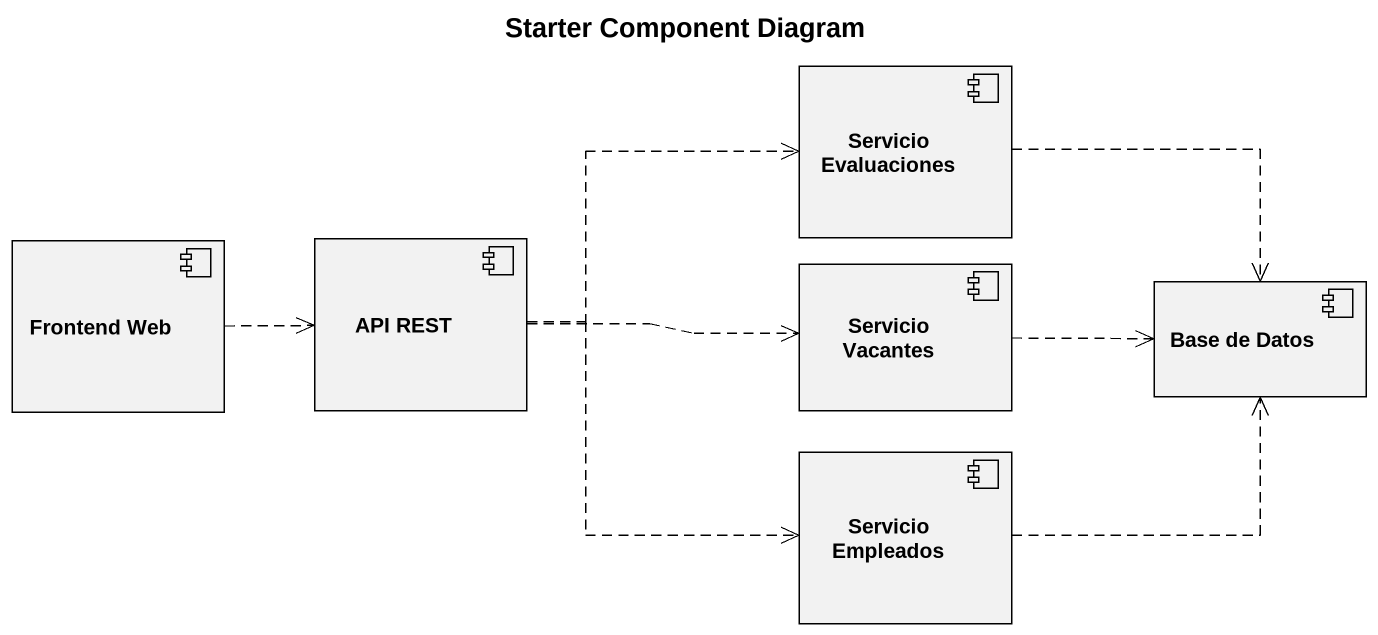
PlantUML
@startuml
title Starter Component Diagram
component "Servicio Evaluaciones" as Servicio_Evaluaciones
component "Frontend Web" as Frontend_Web
component "API REST" as API_REST
component "Servicio Vacantes" as Servicio_Vacantes
component "Base de Datos" as Base_de_Datos
component "Servicio Empleados" as Servicio_Empleados
Servicio_Evaluaciones .right.> Base_de_Datos
Frontend_Web .right.> API_REST
API_REST .right.> Servicio_Evaluaciones
API_REST .right.> Servicio_Vacantes
API_REST .right.> Servicio_Empleados
Servicio_Vacantes .right.> Base_de_Datos
Servicio_Empleados .right.> Base_de_Datos
@enduml
